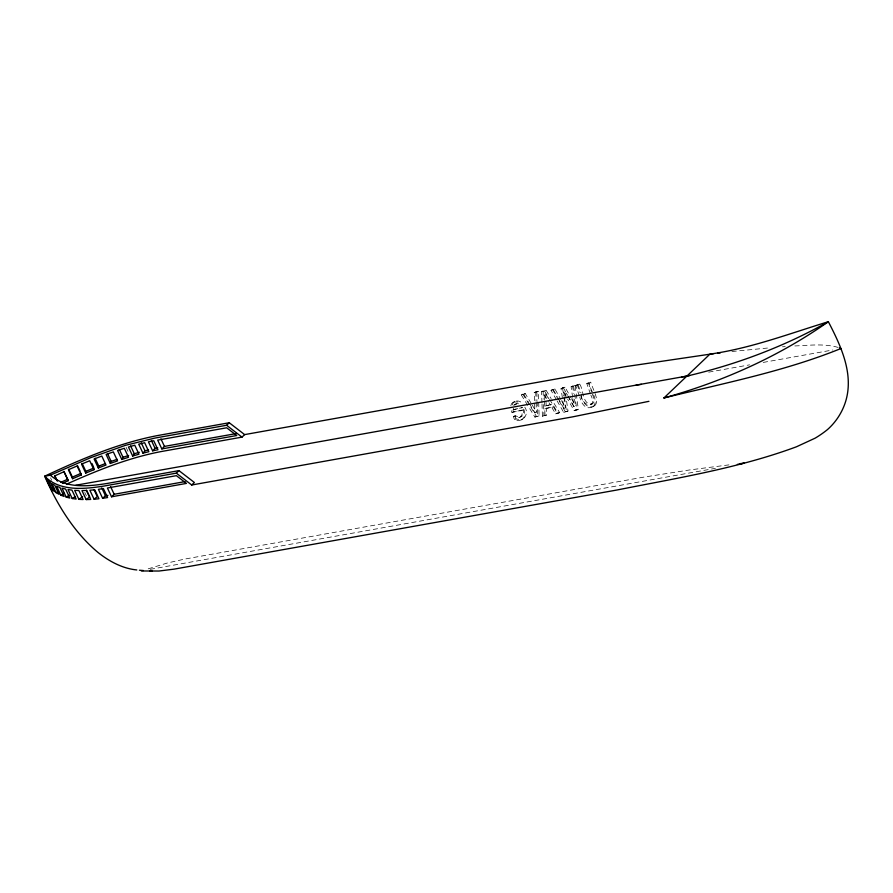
<?xml version="1.0" encoding="UTF-8"?>
<svg xmlns="http://www.w3.org/2000/svg" width="893" height="893" viewBox="0 0 893 893"><rect width="100%" height="100%" fill="white"/><g stroke="black" fill="none" stroke-linecap="round" stroke-linejoin="round"><path stroke-width="0.67" stroke-dasharray="4.46 3.35" d="M510.818 405.668C511.611 401.013 518.431 399.394 521.635 402.687M512.325 404.909L513.207 402.654L514.948 401.325M514.77 405.232L517.036 403.402L520.262 404.283M513.553 405.322L516.176 403.647M593.354 406.572C599.203 399.684 589.626 390.152 589.28 383.008L590.742 382.104C592.148 388.678 603.3 404.797 590.653 407.621C584.379 408.961 581.019 402.163 579.78 397.139M581.388 394.137C580.707 406.382 598.098 409.954 590.865 395.152M590.853 404.696C596.39 402.944 593.276 396.548 591.869 392.953M556.372 399.651L551.026 390.353L552.488 389.448L554.933 389.002L560.826 399.45M551.026 390.353L554.933 389.002M563.851 396.95L565.403 407.576L563.941 408.481L561.027 388.567L565.023 387.205L570.873 397.541M561.027 388.567L565.023 387.205M572.625 397.285L571.096 386.758L575.125 385.396L578.318 409.184L576.845 410.088L574.099 410.579L567.624 399.104M564.298 396.157L563.729 392.217L565.202 391.313L567.144 394.751M571.096 386.758L575.125 385.396M579.323 395.833L575.695 385.43L579.657 384.079C583.553 388.957 582.269 405.935 592.327 403.781M575.695 385.43L579.657 384.079M590.407 393.858L586.779 383.454L590.742 382.104M557.042 400.812L563.729 412.432L568.015 411.026L565.202 391.313M568.115 396.157L573.965 406.494L575.427 405.589L574.478 399.015M563.729 412.432L568.015 411.026M574.099 410.579L578.318 409.184M519.949 417.433L522.137 414.486L521.668 410.579L523.186 409.82L523.7 412.577L522.918 415.546L518.945 417.712L513.453 416.462L514.446 419.677C522.238 423.349 529.917 414.385 524.794 407.175M521.255 419.866C525.988 417.891 525.006 411.695 523.287 407.934M594.827 405.668C586.857 410.479 581.321 400.187 580.338 393.623M527.718 405.389L521.266 394.851L525.318 393.634L531.592 404.038M521.266 394.851L525.318 393.634M536.113 402.631L536.459 412.119L534.952 412.89L534.204 392.54L538.39 391.301L539.093 415.848L534.885 417.087L528.433 406.561M534.204 392.54L538.39 391.301M541.962 402.62L541.593 391.714L543.1 390.955L546.181 390.408L551.148 398.602M541.593 391.714L546.181 390.408M513.531 409.653L522.494 407.554L513.531 409.653L513.129 407.554M544.373 399.74L544.161 394.606L545.679 393.835L549.854 400.845M511.421 410.724L511.912 412.332L523.186 409.82M513.453 416.462L515.105 415.669L518.866 417.009L521.467 416.663M514.446 419.677L515.953 418.917L519.771 419.654L522.773 419.096M544.429 401.013L544.641 406.148L551.941 404.35L550.546 402.017M544.641 406.148L551.941 404.35M542.006 403.982L542.419 416.238L545.054 415.77L544.763 408.927L546.27 408.168L553.448 406.884L557.154 413.113L559.677 412.666L551.863 399.774M544.763 408.927L553.448 406.884M534.885 417.087L539.093 415.848M542.419 416.238L546.572 414.999L546.27 408.168M545.054 415.77L546.572 414.999M551.93 407.643L555.636 413.872L557.154 413.113M555.636 413.872L559.677 412.666M148.205 568.841L167.46 562.97L184.728 559.074L643.518 477.163L689.642 469.941L729.503 464.806M514.658 404.406L516.422 404.094M513.43 402.096L517.46 401.917L520.128 403.446M586.779 383.454L589.28 383.008M708.729 372.147L749.607 364.846M763.236 362.413L832.745 349.989M511.912 412.332L521.668 410.579M515.105 415.669L515.953 418.917M150.27 569.31L715.393 468.334M731.925 351.507L770.614 347.745M782.491 346.808L785.226 346.618M794.837 345.948C809.638 345.368 825.121 343.236 839.52 347.846M522.773 394.092L536.392 416.328M544.663 391.167L548.927 398.2M549.641 399.372L558.158 413.426M532.284 405.188L536.459 412.119M523.811 394.405L528.678 402.486M529.382 403.647L534.952 412.89M544.161 394.606L548.335 401.616M549.039 402.776L550.423 405.121M552.488 389.448L558.516 399.897M559.185 401.069L565.202 411.528M571.531 398.691L575.427 405.589M563.561 388.109L567.457 395.007M567.792 395.9L575.572 409.675M563.729 392.217L566.977 397.954M561.485 400.611L565.403 407.576M553.47 389.917L557.399 396.872M558.047 398.032L563.941 408.481M126.092 447.259L129.251 454.001M84.79 492.434L86.364 495.805M50.577 477.878L51.727 480.322M588.241 382.55L591.423 391.647M578.195 384.983L580.93 392.831M577.157 384.526L579.881 392.328M512.939 409.965L513.43 411.561M562.49 387.651L563.662 395.621M572.569 385.854L573.708 393.746M572.815 398.602L573.965 406.494M564.476 397.474L566.542 411.93M573.663 386.301L576.845 410.088M545.679 393.835L546.148 405.389M535.711 391.781L536.068 401.27M543.1 390.955L543.379 399.126M543.569 404.574L543.937 415.479M536.872 392.072L537.106 400.243M537.151 401.616L537.575 416.607"/><path stroke-width="1.34" d="M94.033 467.988L93.921 469.729L85.728 473.089L85.84 471.337L82.167 463.478M98.308 467.988L94.1 459.002L101.791 456.055L105.999 465.041L98.308 467.988L98.777 466.101L95.093 458.243M110.33 463.445L106.122 454.459L113.333 451.903L117.541 460.888L110.33 463.445L111.178 461.424L107.495 453.555M121.783 459.46L128.536 457.283L124.328 448.297L117.575 450.474L121.783 459.46L123.022 457.294L128.648 455.486M132.655 456.022L138.973 454.213L134.765 445.227L128.447 447.036L132.655 456.022L134.296 453.744L139.353 452.293M142.947 453.153L148.852 451.691L144.644 442.705L138.728 444.167L142.947 453.153L144.99 450.764L148.539 449.882M152.636 450.831L157.961 449.748L153.752 440.762L148.428 441.845L152.636 450.831L155.081 448.353L157.748 447.817M111.536 496.798L186.447 483.403L176.39 475.668L107.406 487.991L111.536 496.798L114.181 494.276L185.007 481.617M161.823 448.922L236.734 435.527L226.677 427.792L157.693 440.115L161.823 448.922L164.468 446.4L236.656 433.496M176.312 473.145L178.957 470.622L194.361 482.477L191.716 484.999L176.312 473.145L104.258 486.015C84.545 489.074 59.998 491.831 44.65 476.203C80.772 459.303 117.854 443.252 157.19 435.628L229.244 422.746L244.649 434.601L625.312 366.666L713.831 353.617M136.796 569.957C122.397 568.506 109.247 561.373 98.051 552.499L98.007 552.454C73.862 532.228 57.219 504.724 44.65 476.203L50.365 475.176L90.863 457.596L125.366 445.373L154.645 438.128L226.599 425.269L229.244 422.746M66.506 484.185C96.902 470.566 128.112 457.886 160.952 451.601L242.003 437.124L244.649 434.601M839.52 347.846L840.916 348.527C783.998 371.588 723.308 383.331 663.89 397.977L709.957 354.119C750.734 348.393 789.3 333.658 828.358 321.714C840.849 345.792 854.088 373.799 845.638 401.459C842.289 412.287 835.982 422.032 827.51 429.555A202.477 144.041 46.4 0 1 815.142 438.162L796.444 446.79C738.556 468.222 677.218 478.045 616.884 490.023L174.157 569.131L158.987 571.029L141.34 570.973M102.617 498.305L107.606 497.546L103.398 488.56L98.409 489.319L102.617 498.305L105.452 495.76L107.953 495.369M94.089 499.232L98.944 498.763L94.736 489.777L89.869 490.246L94.089 499.232L97.27 496.631L94.111 489.889M86.163 499.567L90.718 499.444L86.509 490.458L81.955 490.581L86.163 499.567L89.668 496.954L86.509 490.212M78.874 499.332L83.116 499.544L78.908 490.558L74.666 490.346L78.874 499.332L82.647 496.72M72.21 498.517L76.151 499.075L71.942 490.09L68.002 489.531L72.21 498.517L75.224 496.575M66.194 497.122L69.821 498.048L65.613 489.063L61.985 488.136L66.194 497.122L69.341 495.213M60.813 495.168L64.117 496.463L59.909 487.478L56.605 486.183L60.813 495.168L64.084 493.282M56.092 492.635L59.05 494.32L54.841 485.334L51.883 483.649L56.092 492.635L58.324 491.418M51.995 489.554L54.607 491.641L50.399 482.655L47.787 480.568L51.995 489.554L54.283 488.359M60.746 482.365L67.656 479.217L63.972 471.359M62.387 483.325L68.147 480.702L67.656 479.217M72.601 478.726L72.389 477.108L81.096 473.335L81.296 474.953L72.601 478.726L68.393 469.74L77.088 465.967L81.296 474.953M85.84 471.337L92.861 468.468M98.777 466.101L105.184 463.646M111.178 461.424L117.184 459.292M663.89 397.977C722.337 381.78 778.651 356.675 828.358 321.714A942.115 670.185 46.4 0 1 687.688 375.897L681.515 377.181M648.932 401.325L572.58 416.875L191.716 484.999M75.894 485.223L689.653 375.562M178.957 470.622L107.004 483.481C88.228 486.473 65.747 488.772 50.365 475.176M737.339 464.416L744.193 463.188L740.152 463.623M636.05 385.14L641.42 384.336M717.693 353.17L720.271 352.869M149.767 571.096L152.245 571.219M139.42 570.225L143.416 570.538M226.599 425.269L242.003 437.124M160.93 438.854L164.468 446.4M151.397 440.495L155.081 448.353M141.306 442.895L144.99 450.764M130.612 445.886L134.296 453.744M119.338 449.436L123.022 457.294M110.643 486.73L114.181 494.276M91.934 463.489L93.508 466.86M93.921 469.729L89.713 460.743L81.52 464.103L85.728 473.089M101.769 487.891L105.452 495.76M77.412 465.476L80.046 471.091M68.705 469.249L72.389 477.108M68.147 480.702L63.939 471.716L54.73 475.913L56.828 480.412M54.752 475.556L57.386 481.171M45.621 477.286L51.928 490.759"/></g></svg>
